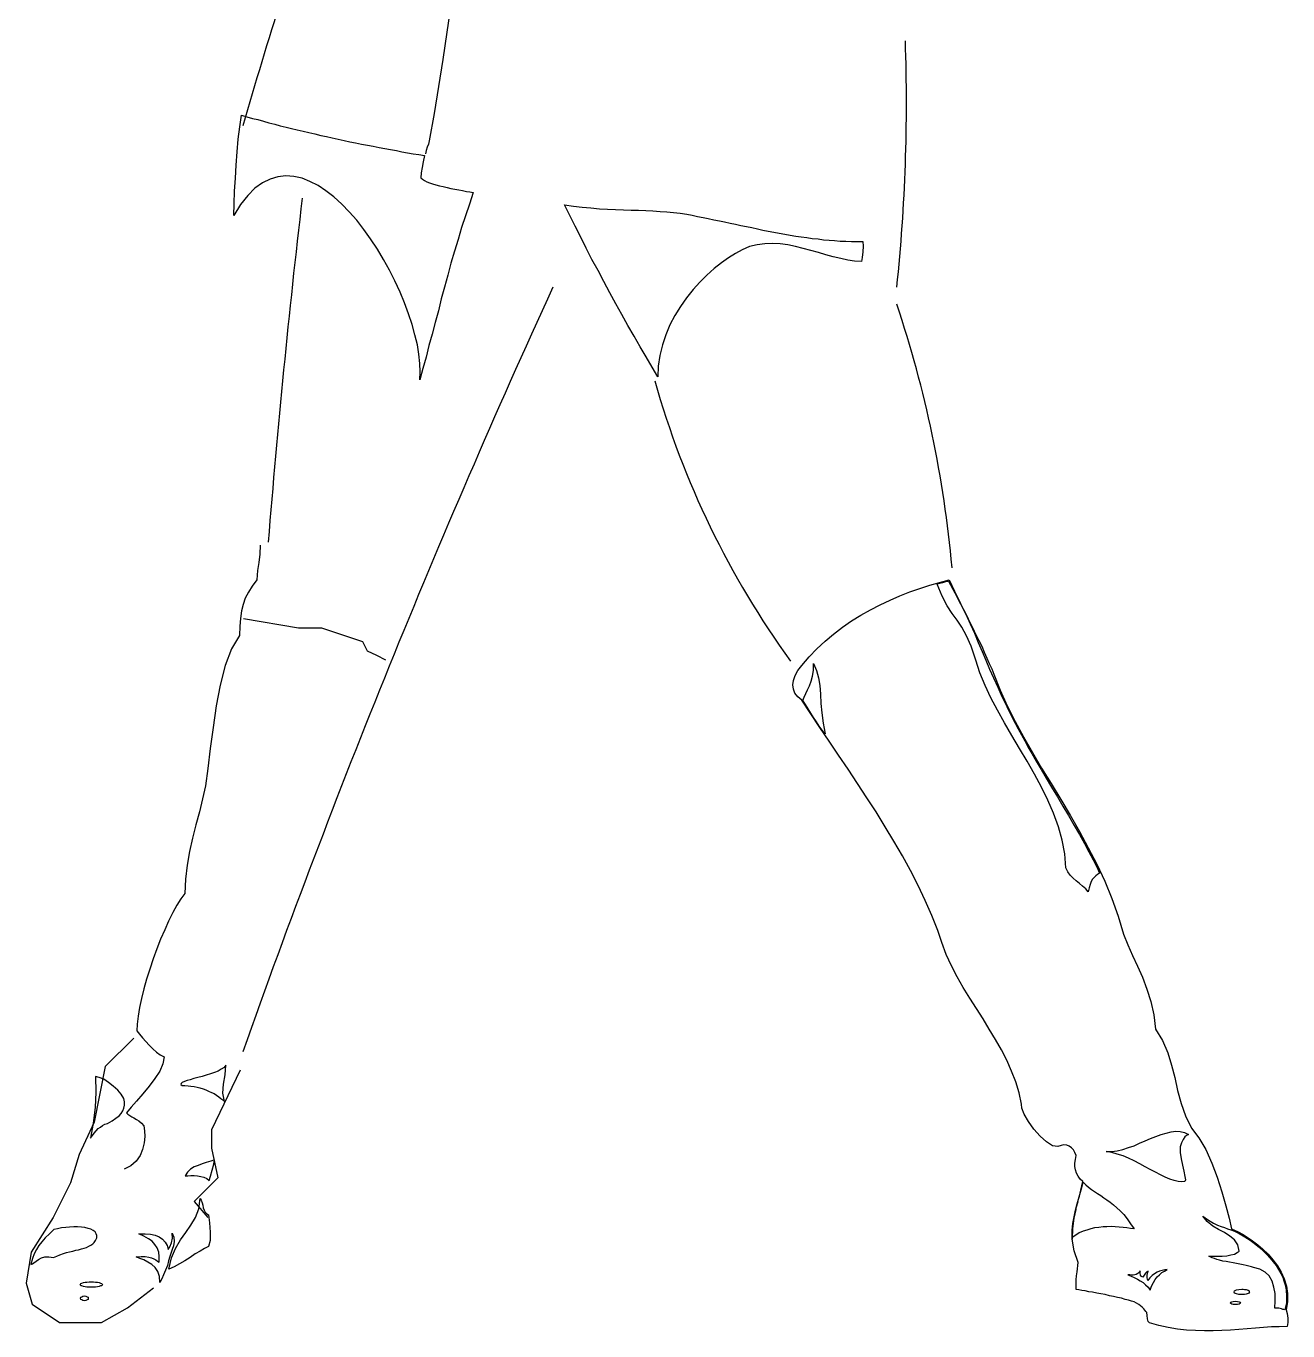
# Model space of a CAD drawing. Extents: x -23 to 67, y -119 to 59.
# Drawn here: x -22.6 to 67.4, y -119.3 to -26.2 of the extents above; entities that cross this region are included whole.
import ezdxf

# ---------------------------------------------------------------- set-up
doc = ezdxf.new("R2010")
doc.units = 0
doc.header["$LTSCALE"] = 25
doc.layers.get('0').update_dxf_attribs({"linetype": 'CONTINUOUS'})
doc.layers.add('5', color=7, linetype='CONTINUOUS')
doc.layers.add('7', color=7, linetype='CONTINUOUS')

msp = doc.modelspace()

# ---------------------------------------------------------------- linework, layer by layer
for p, q in [((-7.09, -68.472), (-3.165, -69.126)), ((-3.165, -69.126), (-1.53, -69.126)), ((-1.53, -69.126), (1.413, -70.107)), ((1.413, -70.107), (1.74, -70.76)), ((1.74, -70.76), (2.394, -71.087)), ((2.394, -71.087), (3.048, -71.414)), ((-14.925, -98.392), (-16.954, -100.42)), ((-16.954, -100.42), (-17.748, -104.389)), ((-7.337, -100.685), (-9.366, -104.918)), ((-17.748, -104.389), (-18.807, -106.682)), ((-9.366, -104.918), (-9.366, -106.241)), ((-18.807, -106.682), (-19.425, -108.71)), ((-9.366, -106.241), (-8.925, -108.357)), ((-19.425, -108.71), (-20.66, -111.179)), ((-8.925, -108.357), (-10.601, -110.033)), ((-10.601, -110.033), (-9.631, -111.179)), ((-20.66, -111.179), (-22.248, -113.649)), ((-22.248, -113.649), (-22.601, -115.854)), ((-22.601, -115.854), (-22.16, -117.353)), ((-15.366, -117.617), (-13.513, -116.206)), ((-22.16, -117.353), (-20.219, -118.676)), ((-17.219, -118.676), (-15.366, -117.617)), ((-20.219, -118.676), (-17.219, -118.676))]:
    msp.add_line(p, q)
for centre, radius, start, end in [((386.347, -148.001), 409.859, 161.08807, 163.75355), ((-86.511, -31.702), 126.721, 354.04665, 2.00158), ((664.869, -116.857), 672.355, 173.306147, 175.407361), ((615.267, -320.164), 660.414, 155.361741, 160.468488), ((-38.449, -72.219), 82.247, 5.14828, 18.54694), ((83.089, -34.348), 63.211, 195.75396, 216.00039)]:
    msp.add_arc(centre, radius, start, end)
at = {"layer": '5', "linetype": 'CONTINUOUS'}
for points in [[(5.484, -51.439), (5.521, -50.877), (5.502, -50.277), (5.427, -49.622), (5.315, -48.947), (5.146, -48.235), (4.94, -47.485), (4.678, -46.736), (4.397, -45.949), (4.078, -45.181), (3.704, -44.394), (3.329, -43.626), (2.898, -42.857), (2.467, -42.127), (1.98, -41.396), (1.492, -40.721), (0.987, -40.066), (0.462, -39.466), (-0.081, -38.904), (-0.644, -38.398), (-1.206, -37.967), (-1.768, -37.592), (-2.349, -37.292), (-2.911, -37.067), (-3.492, -36.936), (-4.073, -36.899), (-4.635, -36.955), (-5.197, -37.124), (-5.74, -37.405), (-6.284, -37.78), (-6.789, -38.304), (-7.295, -38.941), (-7.783, -39.729), (-7.763, -38.885), (-7.726, -37.985), (-7.67, -37.067), (-7.614, -36.131), (-7.539, -35.194), (-7.464, -34.276), (-7.351, -33.395), (-7.22, -32.571), (-6.845, -32.683), (-6.452, -32.796), (-6.059, -32.889), (-5.665, -33.001), (-5.272, -33.114), (-4.86, -33.208), (-4.466, -33.32), (-4.054, -33.414), (-3.661, -33.526), (-3.248, -33.62), (-2.835, -33.714), (-2.423, -33.807), (-2.011, -33.901), (-1.58, -34.014), (-1.168, -34.088), (-0.756, -34.182), (-0.344, -34.276), (0.087, -34.369), (0.5, -34.463), (0.912, -34.538), (1.324, -34.632), (1.755, -34.707), (2.167, -34.781), (2.579, -34.875), (2.992, -34.95), (3.404, -35.026), (3.816, -35.1), (4.21, -35.175), (4.622, -35.25), (5.015, -35.325), (5.427, -35.381), (5.821, -35.456), (5.727, -35.906), (5.652, -36.3), (5.596, -36.674), (5.558, -37.049), (5.671, -37.143), (5.821, -37.218), (5.99, -37.311), (6.177, -37.386), (6.402, -37.461), (6.645, -37.536), (6.889, -37.611), (7.151, -37.667), (7.432, -37.724), (7.713, -37.798), (7.995, -37.855), (8.276, -37.892), (8.537, -37.949), (8.819, -38.005), (9.063, -38.042), (9.306, -38.08), (9.025, -38.904), (8.744, -39.747), (8.463, -40.59), (8.219, -41.434), (7.957, -42.276), (7.713, -43.12), (7.488, -43.982), (7.264, -44.825), (7.02, -45.668), (6.814, -46.511), (6.589, -47.354), (6.364, -48.179), (6.139, -49.004), (5.933, -49.828), (5.708, -50.633), (5.484, -51.439)], [(36.999, -43.007), (36.512, -42.989), (36.025, -42.914), (35.519, -42.801), (34.994, -42.67), (34.47, -42.52), (33.926, -42.37), (33.383, -42.22), (32.839, -42.071), (32.296, -41.939), (31.752, -41.827), (31.19, -41.752), (30.647, -41.714), (30.103, -41.733), (29.56, -41.808), (29.017, -41.939), (28.492, -42.164), (28.005, -42.427), (27.518, -42.745), (27.012, -43.101), (26.487, -43.513), (25.981, -43.982), (25.476, -44.469), (24.988, -45.012), (24.52, -45.593), (24.089, -46.211), (23.695, -46.848), (23.339, -47.523), (23.04, -48.235), (22.797, -48.947), (22.609, -49.697), (22.497, -50.465), (22.478, -51.233), (22.066, -50.54), (21.635, -49.809), (21.205, -49.078), (20.773, -48.329), (20.343, -47.579), (19.911, -46.792), (19.481, -46.024), (19.049, -45.237), (18.618, -44.431), (18.206, -43.644), (17.776, -42.857), (17.363, -42.051), (16.97, -41.265), (16.576, -40.496), (16.183, -39.729), (15.808, -38.96), (16.464, -39.054), (17.082, -39.128), (17.7, -39.185), (18.3, -39.241), (18.881, -39.279), (19.461, -39.297), (20.024, -39.316), (20.567, -39.335), (21.092, -39.353), (21.617, -39.373), (22.123, -39.391), (22.628, -39.429), (23.114, -39.466), (23.602, -39.504), (24.07, -39.56), (24.539, -39.635), (24.932, -39.71), (25.307, -39.785), (25.7, -39.859), (26.075, -39.934), (26.469, -40.028), (26.862, -40.103), (27.237, -40.178), (27.63, -40.271), (28.024, -40.347), (28.399, -40.44), (28.792, -40.515), (29.185, -40.59), (29.579, -40.684), (29.954, -40.759), (30.348, -40.834), (30.741, -40.909), (31.134, -40.984), (31.527, -41.059), (31.921, -41.115), (32.315, -41.19), (32.708, -41.246), (33.102, -41.302), (33.496, -41.358), (33.908, -41.396), (34.301, -41.452), (34.695, -41.49), (35.088, -41.509), (35.481, -41.546), (35.894, -41.565), (36.287, -41.583), (36.7, -41.583), (37.093, -41.583), (37.112, -41.902), (37.093, -42.314), (37.055, -42.708), (36.999, -43.007)]]:
    msp.add_lwpolyline(points, dxfattribs=at)
at = {"layer": '7', "linetype": 'CONTINUOUS'}
for points in [[(11.611, -3.641), (11.086, -5.515), (10.599, -7.407), (10.168, -9.3), (9.774, -11.192), (9.419, -13.122), (9.1, -15.033), (8.8, -16.963), (8.501, -18.893), (8.238, -20.842), (7.957, -22.772), (7.695, -24.72), (7.414, -26.65), (7.133, -28.599), (6.833, -30.529), (6.514, -32.459), (6.158, -34.388), (6.121, -34.632), (6.027, -34.857), (5.933, -35.1), (5.896, -35.325)], [(-5.89, -63.244), (-5.927, -63.881), (-6.003, -64.462), (-6.096, -65.042), (-6.134, -65.698), (-6.471, -66.148), (-6.733, -66.579), (-6.958, -67.01), (-7.108, -67.459), (-7.239, -67.928), (-7.314, -68.453), (-7.351, -69.015), (-7.37, -69.671), (-7.951, -70.626), (-8.401, -71.825), (-8.757, -73.212), (-9.038, -74.692), (-9.263, -76.228), (-9.469, -77.728), (-9.637, -79.152), (-9.806, -80.407), (-10.013, -81.325), (-10.237, -82.243), (-10.481, -83.18), (-10.724, -84.117), (-10.931, -85.091), (-11.099, -86.047), (-11.23, -87.059), (-11.268, -88.07), (-11.549, -88.464), (-11.849, -88.914), (-12.13, -89.438), (-12.429, -90.038), (-12.711, -90.656), (-13.01, -91.331), (-13.273, -92.024), (-13.535, -92.736), (-13.778, -93.467), (-14.003, -94.179), (-14.191, -94.872), (-14.378, -95.565), (-14.509, -96.202), (-14.603, -96.821), (-14.678, -97.383), (-14.696, -97.87), (-14.509, -98.114), (-14.284, -98.376), (-14.059, -98.639), (-13.816, -98.901), (-13.554, -99.163), (-13.291, -99.388), (-13.029, -99.575), (-12.748, -99.725), (-12.841, -100.212), (-13.066, -100.737), (-13.404, -101.28), (-13.816, -101.824), (-14.266, -102.367), (-14.715, -102.873), (-15.109, -103.323), (-15.446, -103.717), (-15.334, -103.81), (-15.202, -103.904), (-15.053, -103.997), (-14.903, -104.073), (-14.734, -104.185), (-14.547, -104.297), (-14.378, -104.447), (-14.209, -104.635), (-14.153, -104.991), (-14.135, -105.403), (-14.172, -105.852), (-14.284, -106.321), (-14.472, -106.771), (-14.753, -107.164), (-15.127, -107.502), (-15.596, -107.745)], [(52.551, -109.656), (52.663, -109.225), (52.795, -108.625), (52.607, -108.438), (52.457, -108.232), (52.345, -108.026), (52.27, -107.783), (52.233, -107.538), (52.233, -107.295), (52.27, -107.033), (52.327, -106.771), (52.233, -106.546), (52.12, -106.359), (51.989, -106.208), (51.82, -106.096), (51.652, -106.021), (51.445, -106.002), (51.24, -106.04), (51.015, -106.115), (50.64, -106.059), (50.209, -105.796), (49.759, -105.384), (49.31, -104.878), (48.916, -104.334), (48.616, -103.81), (48.448, -103.379), (48.429, -103.098), (48.26, -102.293), (48.016, -101.505), (47.717, -100.737), (47.379, -99.969), (46.986, -99.219), (46.574, -98.488), (46.124, -97.758), (45.674, -97.008), (45.206, -96.278), (44.738, -95.528), (44.269, -94.779), (43.838, -94.01), (43.426, -93.223), (43.051, -92.418), (42.733, -91.575), (42.451, -90.712), (42.021, -89.645), (41.552, -88.576), (41.046, -87.508), (40.503, -86.441), (39.922, -85.391), (39.322, -84.342), (38.685, -83.311), (38.048, -82.262), (37.374, -81.25), (36.718, -80.22), (36.043, -79.208), (35.369, -78.215), (34.695, -77.203), (34.02, -76.228), (33.383, -75.254), (32.746, -74.28), (32.465, -74.055), (32.258, -73.793), (32.146, -73.512), (32.108, -73.193), (32.146, -72.875), (32.277, -72.537), (32.465, -72.182), (32.746, -71.825), (33.271, -71.207), (33.813, -70.626), (34.414, -70.083), (35.013, -69.577), (35.65, -69.09), (36.287, -68.64), (36.961, -68.228), (37.636, -67.835), (38.329, -67.479), (39.042, -67.16), (39.735, -66.841), (40.447, -66.56), (41.159, -66.316), (41.871, -66.091), (42.564, -65.886), (43.257, -65.698), (43.445, -66.111), (43.651, -66.523), (43.857, -66.953), (44.063, -67.385), (44.288, -67.815), (44.513, -68.265), (44.719, -68.696), (44.944, -69.146), (45.15, -69.577), (45.374, -70.027), (45.581, -70.439), (45.768, -70.87), (45.955, -71.282), (46.124, -71.676), (46.293, -72.05), (46.443, -72.425), (46.893, -73.568), (47.398, -74.692), (47.96, -75.798), (48.56, -76.903), (49.197, -78.009), (49.853, -79.133), (50.546, -80.238), (51.22, -81.363), (51.895, -82.487), (52.551, -83.649), (53.188, -84.81), (53.806, -85.991), (54.368, -87.19), (54.874, -88.427), (55.324, -89.682), (55.699, -90.975), (55.999, -91.724), (56.336, -92.493), (56.692, -93.261), (57.048, -94.048), (57.367, -94.891), (57.648, -95.772), (57.854, -96.727), (57.985, -97.758), (58.49, -98.564), (58.866, -99.426), (59.128, -100.306), (59.352, -101.206), (59.559, -102.124), (59.802, -103.042), (60.121, -103.941), (60.552, -104.822), (61.076, -105.497), (61.564, -106.321), (61.995, -107.295), (62.388, -108.307), (62.725, -109.356), (63.006, -110.349), (63.231, -111.23), (63.4, -111.98), (63.606, -112.073), (63.887, -112.204), (64.187, -112.373), (64.524, -112.579), (64.899, -112.841), (65.274, -113.123), (65.648, -113.441), (66.023, -113.797), (66.361, -114.191), (66.679, -114.621), (66.941, -115.071), (67.166, -115.558), (67.316, -116.083), (67.41, -116.608), (67.391, -117.189), (67.297, -117.769), (67.372, -118.032), (67.428, -118.35), (67.428, -118.669), (67.372, -118.95), (66.81, -118.968), (66.248, -118.987), (65.686, -119.025), (65.105, -119.063), (64.524, -119.119), (63.924, -119.175), (63.325, -119.212), (62.725, -119.25), (62.107, -119.268), (61.47, -119.268), (60.833, -119.25), (60.196, -119.212), (59.559, -119.137), (58.884, -119.025), (58.229, -118.875), (57.554, -118.687), (57.46, -118.594), (57.404, -118.406), (57.385, -118.181), (57.367, -117.956), (57.291, -117.882), (57.217, -117.788), (57.142, -117.695), (57.029, -117.582), (56.917, -117.488), (56.786, -117.376), (56.636, -117.282), (56.467, -117.207), (56.28, -117.151), (56.055, -117.076), (55.811, -117.02), (55.549, -116.945), (55.268, -116.889), (54.987, -116.814), (54.687, -116.757), (54.388, -116.682), (54.087, -116.626), (53.788, -116.57), (53.488, -116.514), (53.225, -116.477), (52.964, -116.42), (52.72, -116.383), (52.514, -116.345), (52.327, -116.327), (52.327, -115.633), (52.345, -115.334), (52.383, -115.053), (52.457, -114.396), (52.176, -113.553), (52.045, -112.729), (52.045, -112.729), (52.045, -112.598)], [(53.188, -87.958), (53, -87.733), (52.776, -87.546), (52.551, -87.359), (52.327, -87.172), (52.102, -86.984), (51.895, -86.778), (51.726, -86.534), (51.577, -86.234), (51.502, -85.241), (51.314, -84.267), (51.052, -83.311), (50.715, -82.356), (50.302, -81.419), (49.853, -80.482), (49.347, -79.564), (48.822, -78.627), (48.279, -77.728), (47.735, -76.81), (47.211, -75.91), (46.705, -75.011), (46.236, -74.111), (45.824, -73.231), (45.45, -72.331), (45.169, -71.432), (44.832, -70.439), (44.494, -69.689), (44.157, -69.09), (43.819, -68.584), (43.464, -68.096), (43.126, -67.553), (42.77, -66.879), (42.395, -66.017), (42.489, -65.979), (42.583, -65.942), (42.695, -65.923), (42.807, -65.886), (42.939, -65.848), (43.032, -65.83), (43.145, -65.811), (43.22, -65.792), (43.669, -66.635), (44.063, -67.422), (44.438, -68.153), (44.756, -68.846), (45.056, -69.52), (45.337, -70.177), (45.618, -70.814), (45.881, -71.432), (46.143, -72.069), (46.424, -72.706), (46.724, -73.362), (47.024, -74.036), (47.379, -74.749), (47.755, -75.517), (48.185, -76.322), (48.654, -77.184), (48.878, -77.616), (49.159, -78.102), (49.478, -78.646), (49.816, -79.227), (50.19, -79.845), (50.565, -80.501), (50.977, -81.176), (51.371, -81.85), (51.783, -82.524), (52.176, -83.218), (52.551, -83.874), (52.907, -84.51), (53.225, -85.11), (53.526, -85.672), (53.788, -86.178), (53.994, -86.628), (53.844, -86.722), (53.713, -86.815), (53.6, -86.927), (53.488, -87.059), (53.394, -87.228), (53.319, -87.433), (53.245, -87.677), (53.188, -87.958)], [(33.57, -71.676), (33.795, -72.162), (33.945, -72.688), (34.02, -73.249), (34.076, -73.868), (34.113, -74.524), (34.17, -75.198), (34.263, -75.929), (34.414, -76.697), (34.207, -76.416), (33.982, -76.135), (33.795, -75.835), (33.589, -75.517), (33.401, -75.217), (33.195, -74.898), (33.008, -74.599), (32.821, -74.317), (32.914, -74.074), (33.027, -73.811), (33.158, -73.55), (33.289, -73.268), (33.42, -72.931), (33.514, -72.575), (33.57, -72.162), (33.57, -71.676)], [(-8.345, -100.325), (-8.476, -100.475), (-8.682, -100.606), (-8.906, -100.737), (-9.169, -100.85), (-9.45, -100.943), (-9.75, -101.037), (-10.049, -101.13), (-10.35, -101.206), (-10.63, -101.28), (-10.893, -101.355), (-11.118, -101.411), (-11.305, -101.487), (-11.455, -101.562), (-11.53, -101.618), (-11.549, -101.692), (-11.473, -101.768), (-11.268, -101.768), (-11.043, -101.787), (-10.837, -101.805), (-10.612, -101.843), (-10.406, -101.88), (-10.2, -101.936), (-9.975, -102.011), (-9.768, -102.086), (-9.581, -102.161), (-9.375, -102.255), (-9.187, -102.349), (-9.019, -102.461), (-8.85, -102.574), (-8.701, -102.686), (-8.569, -102.798), (-8.438, -102.911), (-8.569, -102.311), (-8.513, -101.674), (-8.401, -100.999), (-8.345, -100.325)], [(-18.013, -105.515), (-17.863, -105.328), (-17.732, -105.159), (-17.601, -104.991), (-17.451, -104.84), (-17.301, -104.728), (-17.151, -104.615), (-16.982, -104.522), (-16.795, -104.466), (-16.458, -104.278), (-16.196, -104.091), (-15.971, -103.922), (-15.821, -103.754), (-15.69, -103.585), (-15.615, -103.379), (-15.577, -103.173), (-15.577, -102.93), (-15.634, -102.686), (-15.821, -102.386), (-16.064, -102.105), (-16.383, -101.805), (-16.72, -101.543), (-17.058, -101.318), (-17.376, -101.187), (-17.638, -101.13), (-17.62, -102.236), (-17.676, -103.342), (-17.807, -104.447), (-18.013, -105.515)], [(54.462, -106.471), (54.856, -106.471), (55.25, -106.415), (55.643, -106.321), (56.055, -106.19), (56.449, -106.059), (56.842, -105.89), (57.235, -105.722), (57.629, -105.553), (58.004, -105.403), (58.378, -105.272), (58.735, -105.159), (59.091, -105.065), (59.428, -105.028), (59.746, -105.047), (60.046, -105.121), (60.327, -105.253), (60.196, -105.328), (60.083, -105.44), (59.952, -105.609), (59.84, -105.852), (59.746, -106.152), (59.746, -106.546), (59.802, -106.995), (59.896, -107.445), (60.009, -107.876), (60.083, -108.251), (60.121, -108.494), (60.083, -108.607), (59.84, -108.645), (59.597, -108.607), (59.315, -108.551), (58.997, -108.438), (58.678, -108.307), (58.341, -108.138), (57.985, -107.951), (57.61, -107.763), (57.235, -107.558), (56.861, -107.351), (56.467, -107.145), (56.055, -106.958), (55.662, -106.789), (55.25, -106.658), (54.856, -106.546), (54.462, -106.471)], [(-9.151, -107.07), (-9.431, -107.164), (-9.75, -107.258), (-10.049, -107.351), (-10.33, -107.464), (-10.612, -107.576), (-10.874, -107.745), (-11.08, -107.951), (-11.249, -108.213), (-11.061, -108.213), (-10.837, -108.195), (-10.612, -108.195), (-10.368, -108.213), (-10.143, -108.251), (-9.918, -108.307), (-9.712, -108.401), (-9.544, -108.532), (-9.45, -108.232), (-9.319, -107.801), (-9.207, -107.389), (-9.151, -107.07)], [(52.813, -108.663), (53, -108.85), (53.207, -109.019), (53.413, -109.187), (53.619, -109.338), (53.844, -109.469), (54.069, -109.619), (54.294, -109.768), (54.519, -109.918), (54.743, -110.087), (54.987, -110.274), (55.23, -110.481), (55.455, -110.706), (55.718, -110.967), (55.961, -111.268), (56.204, -111.624), (56.467, -111.998), (56.204, -111.961), (55.943, -111.923), (55.68, -111.885), (55.399, -111.867), (55.099, -111.849), (54.818, -111.829), (54.519, -111.849), (54.237, -111.849), (53.938, -111.885), (53.638, -111.923), (53.357, -111.998), (53.076, -112.073), (52.813, -112.167), (52.532, -112.279), (52.289, -112.429), (52.045, -112.598), (52.045, -112.092), (52.082, -111.605), (52.176, -111.136), (52.27, -110.668), (52.401, -110.2), (52.532, -109.712), (52.682, -109.206), (52.813, -108.663)], [(52.439, -110.069), (52.495, -109.862), (52.551, -109.656), (52.551, -109.656)], [(52.551, -109.656), (52.551, -109.656)], [(-12.411, -114.865), (-12.223, -114.059), (-11.942, -113.385), (-11.586, -112.785), (-11.212, -112.261), (-10.837, -111.736), (-10.518, -111.174), (-10.274, -110.555), (-10.181, -109.824), (-10.106, -109.956), (-10.049, -110.125), (-9.993, -110.293), (-9.956, -110.481), (-9.9, -110.649), (-9.824, -110.799), (-9.712, -110.911), (-9.581, -110.987), (-9.506, -111.568), (-9.469, -112.223), (-9.469, -112.823), (-9.581, -113.253), (-9.862, -113.385), (-10.181, -113.572), (-10.537, -113.778), (-10.893, -114.022), (-11.268, -114.266), (-11.661, -114.49), (-12.036, -114.696), (-12.411, -114.865)], [(52.289, -110.612), (52.158, -111.23), (52.064, -111.961), (52.045, -112.729), (52.045, -112.598)], [(52.439, -110.069), (52.307, -110.518), (52.289, -110.612)], [(63.625, -112.167), (63.943, -112.317), (64.243, -112.486), (64.543, -112.673), (64.842, -112.879), (65.143, -113.104), (65.405, -113.329), (65.686, -113.572), (65.929, -113.816), (66.173, -114.078), (66.379, -114.34), (66.586, -114.603), (66.754, -114.884), (66.923, -115.165), (67.054, -115.446), (67.147, -115.708), (67.223, -115.989), (67.297, -116.345), (67.335, -116.814), (67.316, -117.319), (67.204, -117.769), (67.147, -117.751), (67.054, -117.732), (66.96, -117.695), (66.867, -117.676), (66.773, -117.657), (66.66, -117.657), (66.566, -117.657), (66.492, -117.657), (66.529, -117.132), (66.529, -116.608), (66.435, -116.14), (66.304, -115.727), (66.08, -115.352), (65.798, -115.071), (65.423, -114.865), (64.974, -114.752), (64.824, -114.696), (64.637, -114.659), (64.449, -114.603), (64.224, -114.565), (64, -114.509), (63.756, -114.472), (63.512, -114.415), (63.269, -114.378), (63.025, -114.322), (62.781, -114.284), (62.556, -114.228), (62.351, -114.172), (62.182, -114.115), (62.014, -114.059), (61.882, -113.984), (61.789, -113.928), (62.088, -113.947), (62.407, -113.947), (62.744, -113.947), (63.062, -113.91), (63.362, -113.854), (63.606, -113.797), (63.812, -113.685), (63.962, -113.572), (63.85, -113.123), (63.606, -112.785), (63.287, -112.504), (62.894, -112.261), (62.482, -112.036), (62.07, -111.792), (61.676, -111.473), (61.357, -111.08), (61.77, -111.38), (62.126, -111.586), (62.407, -111.736), (62.669, -111.829), (62.894, -111.905), (63.119, -111.98), (63.362, -112.054), (63.625, -112.167)], [(-22.267, -114.528), (-22.154, -114.49), (-22.042, -114.415), (-21.891, -114.303), (-21.704, -114.172), (-21.498, -114.059), (-21.273, -113.984), (-20.973, -113.984), (-20.655, -114.041), (-20.411, -113.928), (-20.186, -113.834), (-19.943, -113.759), (-19.718, -113.685), (-19.493, -113.629), (-19.268, -113.572), (-19.063, -113.516), (-18.856, -113.478), (-18.65, -113.422), (-18.462, -113.366), (-18.294, -113.31), (-18.125, -113.235), (-17.976, -113.16), (-17.844, -113.066), (-17.732, -112.954), (-17.638, -112.823), (-17.564, -112.635), (-17.544, -112.467), (-17.601, -112.335), (-17.676, -112.204), (-17.807, -112.11), (-17.976, -112.017), (-18.181, -111.961), (-18.406, -111.905), (-18.65, -111.867), (-18.931, -111.849), (-19.193, -111.849), (-19.493, -111.867), (-19.774, -111.885), (-20.074, -111.923), (-20.355, -111.98), (-20.618, -112.036), (-20.936, -112.354), (-21.236, -112.635), (-21.479, -112.916), (-21.686, -113.179), (-21.854, -113.46), (-22.023, -113.778), (-22.154, -114.115), (-22.267, -114.528)], [(-13.066, -115.821), (-13.085, -115.39), (-13.197, -115.033), (-13.385, -114.752), (-13.629, -114.528), (-13.91, -114.359), (-14.209, -114.209), (-14.49, -114.097), (-14.753, -113.984), (-14.396, -113.966), (-14.097, -113.966), (-13.854, -114.003), (-13.647, -114.059), (-13.478, -114.135), (-13.347, -114.209), (-13.217, -114.284), (-13.104, -114.359), (-13.104, -113.966), (-13.141, -113.647), (-13.253, -113.347), (-13.404, -113.104), (-13.61, -112.879), (-13.872, -112.691), (-14.191, -112.504), (-14.565, -112.335), (-14.115, -112.335), (-13.722, -112.373), (-13.385, -112.448), (-13.104, -112.56), (-12.86, -112.729), (-12.673, -112.935), (-12.542, -113.179), (-12.467, -113.46), (-12.355, -113.273), (-12.223, -112.992), (-12.148, -112.654), (-12.186, -112.298), (-12.054, -112.579), (-12.036, -112.898), (-12.092, -113.197), (-12.167, -113.46), (-12.242, -113.685), (-12.335, -113.966), (-12.429, -114.266), (-12.523, -114.603), (-12.654, -114.94), (-12.785, -115.258), (-12.916, -115.558), (-13.066, -115.821)], [(57.61, -116.364), (57.704, -116.083), (57.835, -115.821), (57.966, -115.596), (58.097, -115.409), (58.266, -115.258), (58.434, -115.109), (58.622, -114.997), (58.809, -114.884), (58.641, -114.921), (58.454, -114.959), (58.266, -115.015), (58.097, -115.09), (57.91, -115.202), (57.741, -115.315), (57.572, -115.483), (57.423, -115.671), (57.385, -115.483), (57.385, -115.315), (57.404, -115.146), (57.46, -115.015), (57.367, -115.053), (57.273, -115.146), (57.179, -115.296), (57.086, -115.446), (56.992, -115.39), (56.917, -115.296), (56.879, -115.146), (56.898, -114.977), (56.805, -115.09), (56.711, -115.165), (56.598, -115.24), (56.505, -115.277), (56.393, -115.296), (56.261, -115.296), (56.148, -115.277), (55.999, -115.258), (56.242, -115.371), (56.467, -115.465), (56.692, -115.577), (56.898, -115.69), (57.104, -115.821), (57.273, -115.971), (57.46, -116.158), (57.61, -116.364)], [(-17.938, -115.764), (-17.788, -115.764), (-17.638, -115.783), (-17.507, -115.802), (-17.376, -115.821), (-17.283, -115.858), (-17.207, -115.895), (-17.17, -115.933), (-17.151, -115.971), (-17.17, -116.008), (-17.207, -116.046), (-17.283, -116.064), (-17.376, -116.102), (-17.507, -116.12), (-17.638, -116.14), (-17.788, -116.158), (-17.938, -116.158), (-18.107, -116.158), (-18.257, -116.14), (-18.388, -116.12), (-18.5, -116.102), (-18.613, -116.064), (-18.687, -116.046), (-18.725, -116.008), (-18.744, -115.971), (-18.725, -115.933), (-18.687, -115.895), (-18.613, -115.858), (-18.5, -115.821), (-18.388, -115.802), (-18.257, -115.783), (-18.107, -115.764), (-17.938, -115.764)], [(64.131, -116.289), (64.243, -116.289), (64.337, -116.308), (64.449, -116.327), (64.524, -116.345), (64.599, -116.364), (64.655, -116.401), (64.674, -116.458), (64.693, -116.495), (64.674, -116.533), (64.655, -116.57), (64.599, -116.608), (64.524, -116.626), (64.449, -116.645), (64.337, -116.664), (64.243, -116.682), (64.131, -116.682), (63.924, -116.664), (63.756, -116.626), (63.625, -116.57), (63.587, -116.495), (63.625, -116.401), (63.756, -116.345), (63.924, -116.308), (64.131, -116.289)], [(-18.444, -116.777), (-18.332, -116.795), (-18.237, -116.833), (-18.181, -116.87), (-18.163, -116.945), (-18.181, -117.02), (-18.237, -117.058), (-18.332, -117.094), (-18.444, -117.114), (-18.556, -117.094), (-18.631, -117.058), (-18.706, -117.02), (-18.725, -116.945), (-18.706, -116.87), (-18.631, -116.833), (-18.556, -116.795), (-18.444, -116.777)], [(63.681, -117.151), (63.831, -117.17), (63.943, -117.189), (64.018, -117.226), (64.056, -117.263), (64.018, -117.319), (63.943, -117.357), (63.831, -117.376), (63.681, -117.395), (63.531, -117.376), (63.418, -117.357), (63.344, -117.319), (63.306, -117.263), (63.344, -117.226), (63.418, -117.189), (63.531, -117.17), (63.681, -117.151)]]:
    msp.add_lwpolyline(points, dxfattribs=at)

doc.saveas('drawing.dxf')
